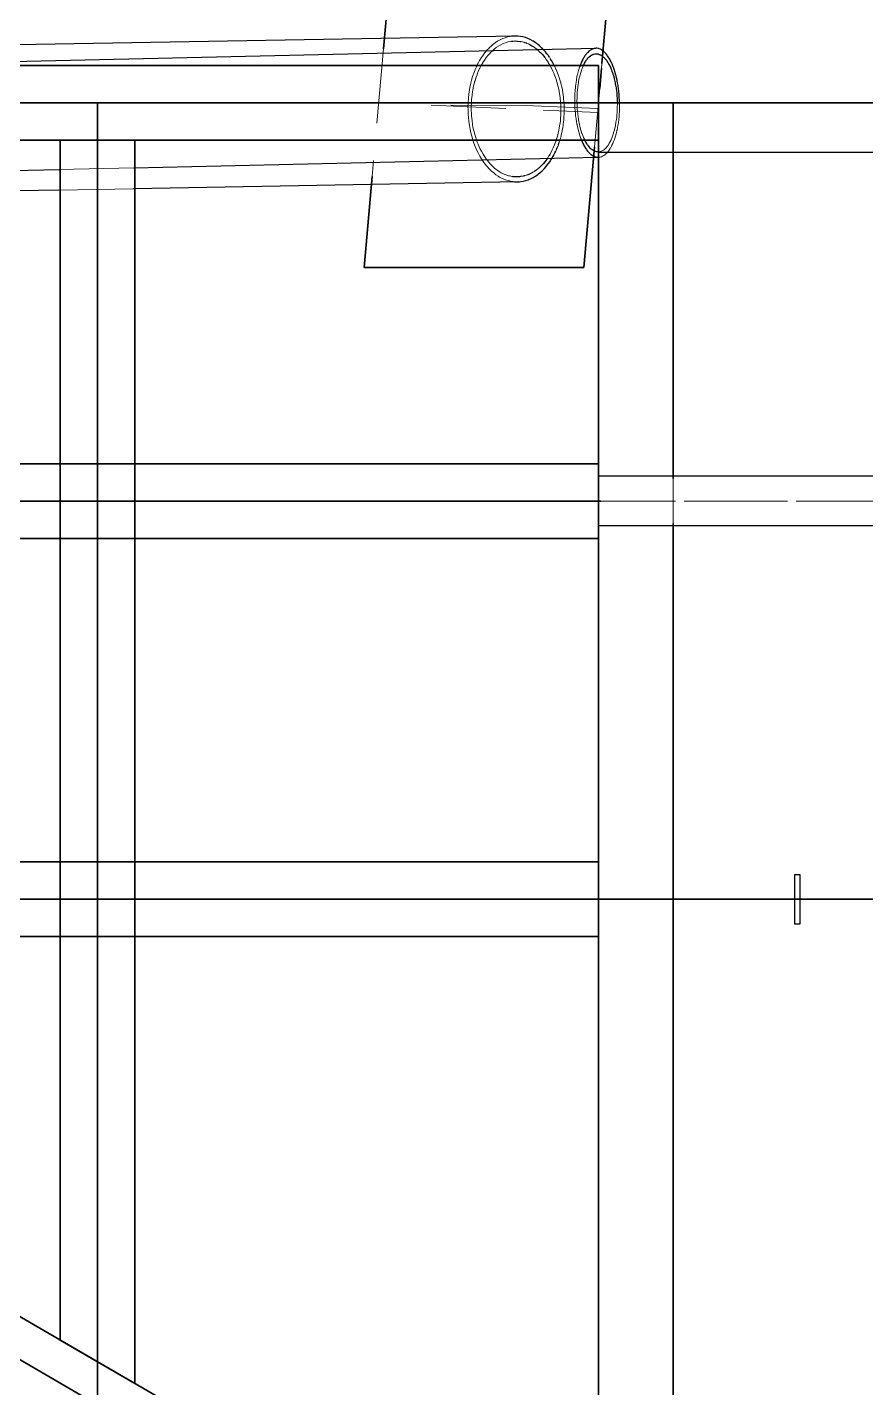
# Model space of a CAD drawing. Header units: millimetres. Extents: x -11795 to 47768, y 22971 to 65021.
# Drawn here: x -4898 to -3213, y 47127 to 49860 of the extents above; entities that cross this region are included whole.
import ezdxf

# ---------------------------------------------------------------- set-up
doc = ezdxf.new("R2010")
doc.units = ezdxf.units.MM
doc.linetypes.add('HIDDEN_50', pattern=[225, 150, -75])
for name, color, linetype, lineweight in [('PLATE_HIDDEN', 8, 'HIDDEN_50', 18), ('PLATE_VISIBLE', 7, 'Continuous', 35), ('PROFILE_HIDDEN', 9, 'HIDDEN_50', 18), ('PROFILE_VISIBLE', 4, 'Continuous', 25)]:
    doc.layers.add(name, color=color, linetype=linetype, lineweight=lineweight)

msp = doc.modelspace()

# ---------------------------------------------------------------- linework, layer by layer
at = {"layer": 'PLATE_HIDDEN'}
for p, q in [((-4181.9, 49816.7), (-4204.5, 49560.1)), ((-3743.9, 49777.2), (-3743, 49787.1)), ((-3757.9, 49619.3), (-3747.4, 49737.8)), ((-3755, 49708.1), (-5521.8, 49708.1)), ((-5521.8, 49708.1), (-3755, 49708.1)), ((-3755, 49708.1), (-5521.1, 49708.1)), ((-4756.3, 49708.1), (-4756.3, 48405.2)), ((-3896.4, 49703), (-4085.7, 49703.6)), ((-4085.7, 49703.6), (-3751.2, 49688.7)), ((-3751.2, 49696.5), (-3896.4, 49703)), ((-3751.2, 49688.7), (-3751.2, 49696.5)), ((-3750, 49708.1), (-3750, 49683.1)), ((-3715, 49708.1), (-3750, 49708.1)), ((-3715, 49708.1), (-3750, 49708.1)), ((-3750, 49708.1), (-3750, 49683.1)), ((-3750, 49708.1), (-3715, 49708.1)), ((-3715, 49708.1), (-3750, 49708.1)), ((-3750, 49683.1), (-3750, 49708.1)), ((-3750, 49708.1), (-3750, 49683.1)), ((-3750, 49643.1), (-3750, 49623.1)), ((-3750, 49643.1), (-3750, 49623.1)), ((-3750, 49623.1), (-3750, 49643.1)), ((-3750, 49643.1), (-3750, 49623.1)), ((-4831.3, 48831.3), (-4831.3, 48980.7)), ((-4829.6, 48983.1), (-4680.3, 48983.1)), ((-4681.3, 48978.8), (-4681.3, 48838.9)), ((-3600, 48863.1), (-3600, 48953.1)), ((-3755, 48908.1), (-5913.3, 48908.1)), ((-2527.3, 48908.1), (-3745, 48908.1)), ((-3745, 48908.1), (-2527.3, 48908.1)), ((-4680.3, 48833.1), (-4829.6, 48833.1)), ((-4756.3, 48365.3), (-4756.3, 47092.3)), ((-4683.3, 48183.1), (-4833, 48183.1)), ((-4831.3, 48034.4), (-4831.3, 48183.8)), ((-4681.3, 48179.5), (-4681.3, 48029.6)), ((-7413.3, 48108.1), (-3755, 48108.1)), ((-3755, 48108.1), (-7413.3, 48108.1)), ((-7413.3, 48108.1), (-3755, 48108.1)), ((-3598.8, 48108.1), (-3745.1, 48108.1)), ((-3745.1, 48108.1), (-3598.8, 48108.1)), ((-3745, 48108.1), (-3605.7, 48108.1)), ((-3605, 48108.1), (-3745, 48108.1)), ((-3745, 48108.1), (0, 48108.1)), ((-4833, 48033.1), (-4683.3, 48033.1)), ((-5119.5, 47303.1), (-3754.3, 46510.7))]:
    msp.add_line(p, q, dxfattribs=at)
at = {"layer": 'PLATE_VISIBLE'}
for p, q in [((-4162.3, 50038.8), (-4181.9, 49816.7)), ((-3743, 49787.1), (-3720.8, 50038.8)), ((-3750, 49783.1), (-7413.3, 49783.1)), ((-3750, 49783.1), (-7338.3, 49783.1)), ((-3750, 49633.1), (-3750, 49783.1)), ((-3750, 49708.1), (-3750, 49783.1)), ((-3747.4, 49737.8), (-3743.9, 49777.2)), ((-7451.9, 49708.1), (-3748.9, 49708.1)), ((-4756.3, 47092.3), (-4756.3, 49708.1)), ((-3750, 49708.1), (-3755, 49708.1)), ((-3750, 49708.1), (-3755, 49708.1)), ((-3755, 49708.1), (-3750, 49708.1)), ((-3748.9, 49708.1), (-3750, 49708.1)), ((-3750, 49633.1), (-3750, 49708.1)), ((-3750, 46508.1), (-3750, 49708.1)), ((-3600, 49708.1), (-3750, 49708.1)), ((-3750, 49708.1), (-1250, 49708.1)), ((-2445, 49708.1), (-3715, 49708.1)), ((-2445, 49708.1), (-3715, 49708.1)), ((-3715, 49708.1), (-2445, 49708.1)), ((-2445, 49708.1), (-3715, 49708.1)), ((-3600, 48953.1), (-3600, 49708.1)), ((-3750, 49683.1), (-3750, 49643.1)), ((-3750, 49683.1), (-3750, 49643.1)), ((-3750, 49643.1), (-3750, 49683.1)), ((-3750, 49683.1), (-3750, 49643.1)), ((-7338.3, 49633.1), (-3750, 49633.1)), ((-6430.1, 49633.1), (-3750, 49633.1)), ((-4831.3, 48980.7), (-4831.3, 49633.1)), ((-4831.3, 49633.1), (-4681.3, 49633.1)), ((-4681.3, 49633.1), (-4831.3, 49633.1)), ((-4831.3, 49633.1), (-4831.3, 47222.5)), ((-4681.3, 49633.1), (-4681.3, 48978.8)), ((-4681.3, 47135.5), (-4681.3, 49633.1)), ((-3779.2, 49377.4), (-3757.9, 49619.3)), ((-3750, 49623.1), (-3750, 46508.1)), ((-3750, 49623.1), (-3750, 46508.1)), ((-3750, 46508.1), (-3750, 49623.1)), ((-3750, 49623.1), (-3750, 46508.1)), ((-4204.5, 49560.1), (-4220.7, 49377.4)), ((-4220.7, 49377.4), (-3779.2, 49377.4)), ((-3750, 48983.1), (-7338.3, 48983.1)), ((-5481.3, 48983.1), (-4829.6, 48983.1)), ((-4680.3, 48983.1), (-3750, 48983.1)), ((-3750, 48833.1), (-3750, 48983.1)), ((-3750, 48983.1), (-3750, 48833.1)), ((-5913.3, 48908.1), (-3750, 48908.1)), ((-3750, 48908.1), (-3755, 48908.1)), ((-3745, 48908.1), (-3750, 48908.1)), ((-3750, 48908.1), (-3745, 48908.1)), ((-3600, 46508.1), (-3600, 48863.1)), ((-7338.3, 48833.1), (-3750, 48833.1)), ((-4829.6, 48833.1), (-5481.3, 48833.1)), ((-4831.3, 48183.8), (-4831.3, 48831.3)), ((-4681.3, 48838.9), (-4681.3, 48179.5)), ((-3750, 48833.1), (-4680.3, 48833.1)), ((-4756.3, 48405.2), (-4756.3, 48365.3)), ((-3750, 48183.1), (-7338.3, 48183.1)), ((-4833, 48183.1), (-5481.8, 48183.1)), ((-3750, 48183.1), (-4683.3, 48183.1)), ((-3750, 48033.1), (-3750, 48183.1)), ((-3750, 48108.1), (-3750, 48183.1)), ((-3748.9, 48108.1), (-7413.3, 48108.1)), ((-3750, 46508.1), (-6506.3, 48108.1)), ((-3755, 48108.1), (-3750, 48108.1)), ((-3750, 48108.1), (-3755, 48108.1)), ((-3755, 48108.1), (-3750, 48108.1)), ((-3750, 48108.1), (-3748.9, 48108.1)), ((-3750, 48033.1), (-3750, 48108.1)), ((-3745.1, 48108.1), (-3750, 48108.1)), ((-3750, 48108.1), (-3745.1, 48108.1)), ((-1939.4, 48108.1), (-3750, 48108.1)), ((-3750, 48108.1), (-3745, 48108.1)), ((-3745, 48108.1), (-3750, 48108.1)), ((-3750, 48108.1), (-3745, 48108.1)), ((-3605.7, 48108.1), (-2541.3, 48108.1)), ((-2535, 48108.1), (-3605, 48108.1)), ((-3350, 48108.1), (-3598.8, 48108.1)), ((-3598.8, 48108.1), (-3350, 48108.1)), ((-7338.3, 48033.1), (-3750, 48033.1)), ((-3750, 46594.9), (-6231.7, 48035.5)), ((-3750, 46594.9), (-6227.7, 48033.1)), ((-5481.8, 48033.1), (-4833, 48033.1)), ((-4831.3, 47222.5), (-4831.3, 48034.4)), ((-4683.3, 48033.1), (-3750, 48033.1)), ((-4681.3, 48029.6), (-4681.3, 47135.5)), ((-4681.3, 47135.5), (-4831.3, 47222.5)), ((-4831.3, 47222.5), (-4681.3, 47135.5))]:
    msp.add_line(p, q, dxfattribs=at)
at = {"layer": 'PROFILE_HIDDEN'}
for p, q in [((-3947.1, 49835), (-3951.5, 49832.5)), ((-3942.2, 49837.2), (-3947.1, 49835)), ((-3937.3, 49839), (-3942, 49837.3)), ((-3932.3, 49840.5), (-3937.3, 49839)), ((-3927.2, 49841.5), (-3932.1, 49840.5)), ((-3924.7, 49841.8), (-3927.2, 49841.5)), ((-3978, 49809), (-3981.8, 49803.9)), ((-3977.5, 49809.6), (-3978, 49809)), ((-3974, 49813.8), (-3977.5, 49809.6)), ((-3969.8, 49818.2), (-3974, 49813.8)), ((-3971.7, 49803.7), (-3967.7, 49808.1)), ((-3969.4, 49818.6), (-3969.8, 49818.2)), ((-3965.5, 49822.3), (-3969.4, 49818.6)), ((-3967.7, 49808.1), (-3967.3, 49808.6)), ((-3967.3, 49808.6), (-3963.7, 49812.2)), ((-3961.1, 49826), (-3965.5, 49822.3)), ((-3963.7, 49812.2), (-3959.4, 49815.9)), ((-3956.5, 49829.4), (-3960.7, 49826.3)), ((-3959.1, 49816.2), (-3955.1, 49819.3)), ((-3951.9, 49832.4), (-3956.5, 49829.4)), ((-3955.1, 49819.3), (-3950.6, 49822.3)), ((-3950.3, 49822.5), (-3946, 49824.9)), ((-3946, 49824.9), (-3941.3, 49827.2)), ((-3941.1, 49827.3), (-3936.6, 49829)), ((-3936.6, 49829), (-3931.8, 49830.4)), ((-3931.6, 49830.5), (-3926.9, 49831.5)), ((-3926.9, 49831.5), (-3924.5, 49831.8)), ((-3904.9, 49831.1), (-3902.5, 49830.6)), ((-3902.4, 49830.6), (-3900, 49829.9)), ((-3895.2, 49828.4), (-3892.9, 49827.5)), ((-3892.7, 49827.4), (-3890.4, 49826.4)), ((-3881.1, 49821.2), (-3878.8, 49819.8)), ((-3878.8, 49819.8), (-3874.7, 49816.7)), ((-3874.4, 49816.4), (-3870, 49812.8)), ((-3870, 49812.8), (-3868.1, 49810.9)), ((-3851.5, 49804.3), (-3853.4, 49806.9)), ((-3995, 49780.8), (-3997.3, 49775.4)), ((-3992, 49787), (-3995, 49780.8)), ((-3991.5, 49787.9), (-3992, 49787)), ((-3988.8, 49792.9), (-3991.5, 49787.9)), ((-3985.4, 49798.6), (-3988.8, 49792.9)), ((-3988.6, 49777.2), (-3988.1, 49778.1)), ((-3988.1, 49778.1), (-3985.6, 49783)), ((-3985.6, 49783), (-3982.4, 49788.6)), ((-3984.9, 49799.3), (-3985.4, 49798.6)), ((-3981.8, 49803.9), (-3984.9, 49799.3)), ((-3982.4, 49788.6), (-3981.9, 49789.4)), ((-3981.9, 49789.4), (-3979, 49794)), ((-3979, 49794), (-3975.4, 49799)), ((-3975.4, 49799), (-3975, 49799.6)), ((-3975, 49799.6), (-3971.7, 49803.7)), ((-3856.1, 49797.2), (-3854.2, 49794.7)), ((-3854.2, 49794.7), (-3851.1, 49790.1)), ((-3849.8, 49802), (-3851.5, 49804.3)), ((-3851.1, 49790.1), (-3850.7, 49789.4)), ((-3850.7, 49789.4), (-3847.4, 49783.9)), ((-3845.9, 49796.2), (-3847.7, 49799)), ((-3847.4, 49783.9), (-3844.7, 49778.8)), ((-3844.7, 49778.8), (-3844.3, 49778)), ((-3844.3, 49778), (-3841.3, 49772)), ((-3837.7, 49781.3), (-3839.2, 49784.4)), ((-3835.2, 49775.8), (-3837.7, 49781.3)), ((-3788, 49779.5), (-3789.4, 49775)), ((-3787.5, 49780.8), (-3788, 49779.5)), ((-3782.7, 49777), (-3781.2, 49780.8)), ((-3781.2, 49780.8), (-3780.7, 49781.9)), ((-4004.8, 49753.9), (-4006.2, 49748.1)), ((-4002.7, 49760.9), (-4004.8, 49753.9)), ((-4002.3, 49762.2), (-4002.7, 49760.9)), ((-4000.4, 49767.7), (-4002.3, 49762.2)), ((-3997.8, 49774.4), (-4000.4, 49767.7)), ((-4000, 49744.6), (-3998.2, 49751.5)), ((-3998.2, 49751.5), (-3997.8, 49752.7)), ((-3997.3, 49775.4), (-3997.8, 49774.4)), ((-3997.8, 49752.7), (-3996.2, 49758.2)), ((-3996.2, 49758.2), (-3993.9, 49764.7)), ((-3993.9, 49764.7), (-3993.4, 49765.8)), ((-3993.4, 49765.8), (-3991.3, 49771.1)), ((-3991.3, 49771.1), (-3988.6, 49777.2)), ((-3841.3, 49772), (-3839.1, 49766.6)), ((-3839.1, 49766.6), (-3838.6, 49765.7)), ((-3838.6, 49765.7), (-3836.2, 49759.1)), ((-3836.2, 49759.1), (-3834.3, 49753.6)), ((-3834.7, 49774.9), (-3835.2, 49775.8)), ((-3832, 49768.3), (-3834.7, 49774.9)), ((-3834.3, 49753.6), (-3833.9, 49752.4)), ((-3833.9, 49752.4), (-3832, 49745.6)), ((-3830, 49762.6), (-3832, 49768.3)), ((-3829.6, 49761.4), (-3830, 49762.6)), ((-3827.3, 49754.4), (-3829.6, 49761.4)), ((-3825.7, 49748.6), (-3827.3, 49754.4)), ((-3794.3, 49753.6), (-3794.9, 49750)), ((-3794, 49755.3), (-3794.3, 49753.6)), ((-3793, 49760.4), (-3794, 49755.3)), ((-3792.3, 49763.8), (-3793, 49760.4)), ((-3791.9, 49765.4), (-3792.3, 49763.8)), ((-3790.7, 49770.3), (-3791.9, 49765.4)), ((-3789.9, 49773.3), (-3790.7, 49770.3)), ((-3789.4, 49775), (-3789.9, 49773.3)), ((-3789.9, 49750.1), (-3789, 49755)), ((-3789, 49755), (-3788.3, 49758.2)), ((-3788.3, 49758.2), (-3787.9, 49759.8)), ((-3787.9, 49759.8), (-3786.8, 49764.4)), ((-3786.8, 49764.4), (-3786, 49767.2)), ((-3786, 49767.2), (-3785.5, 49768.8)), ((-3785.5, 49768.8), (-3784.2, 49773)), ((-3784.2, 49773), (-3783.3, 49775.5)), ((-3783.3, 49775.5), (-3782.7, 49777)), ((-4010.5, 49724.4), (-4011.1, 49718.6)), ((-4009.5, 49731.9), (-4010.5, 49724.4)), ((-4009.2, 49733.6), (-4009.5, 49731.9)), ((-4008.2, 49739.4), (-4009.2, 49733.6)), ((-4006.6, 49746.7), (-4008.2, 49739.4)), ((-4006.2, 49748.1), (-4006.6, 49746.7)), ((-4003.9, 49723.1), (-4003.7, 49724.8)), ((-4003.7, 49724.8), (-4002.9, 49730.4)), ((-4002.9, 49730.4), (-4001.6, 49737.5)), ((-4001.6, 49737.5), (-4001.3, 49739)), ((-4001.3, 49739), (-4000, 49744.6)), ((-3832, 49745.6), (-3830.6, 49739.9)), ((-3830.6, 49739.9), (-3830.2, 49738.6)), ((-3830.2, 49738.6), (-3828.7, 49731.4)), ((-3828.7, 49731.4), (-3827.8, 49725.7)), ((-3827.8, 49725.7), (-3827.5, 49724.2)), ((-3827.5, 49724.2), (-3826.6, 49716.8)), ((-3825.3, 49747.3), (-3825.7, 49748.6)), ((-3823.6, 49740), (-3825.3, 49747.3)), ((-3822.4, 49734), (-3823.6, 49740)), ((-3822.1, 49732.5), (-3822.4, 49734)), ((-3820.9, 49725), (-3822.1, 49732.5)), ((-3820.1, 49719), (-3820.9, 49725)), ((-3797.1, 49727.8), (-3797.4, 49722.1)), ((-3796.8, 49731.9), (-3797.1, 49727.8)), ((-3796.7, 49733.5), (-3796.8, 49731.9)), ((-3796.2, 49739.1), (-3796.7, 49733.5)), ((-3795.8, 49742.9), (-3796.2, 49739.1)), ((-3795.6, 49744.6), (-3795.8, 49742.9)), ((-3794.9, 49750), (-3795.6, 49744.6)), ((-3792.9, 49718.6), (-3792.7, 49724.1)), ((-3792.7, 49724.1), (-3792.5, 49727.9)), ((-3792.5, 49727.9), (-3792.4, 49729.4)), ((-3792.4, 49729.4), (-3792, 49734.7)), ((-3792, 49734.7), (-3791.6, 49738.4)), ((-3791.6, 49738.4), (-3791.4, 49740)), ((-3791.4, 49740), (-3790.7, 49745.1)), ((-3790.7, 49745.1), (-3790.1, 49748.5)), ((-3790.1, 49748.5), (-3789.9, 49750.1)), ((-4012, 49703.3), (-4012.1, 49701.4)), ((-4012.1, 49701.4), (-4012, 49693.6)), ((-4011.8, 49709.1), (-4012, 49703.3)), ((-4011.3, 49716.8), (-4011.8, 49709.1)), ((-4011.1, 49718.6), (-4011.3, 49716.8)), ((-4005.5, 49700.9), (-4005.2, 49708.4)), ((-4005.4, 49695.4), (-4005.5, 49700.9)), ((-4005.2, 49708.4), (-4005.1, 49710.2)), ((-4005.1, 49710.2), (-4004.7, 49715.8)), ((-4004.7, 49715.8), (-4003.9, 49723.1)), ((-3826.6, 49716.8), (-3826, 49711.1)), ((-3826, 49711.1), (-3825.9, 49709.4)), ((-3825.9, 49709.4), (-3825.4, 49702)), ((-3825.4, 49702), (-3825.3, 49696.3)), ((-3825.3, 49696.3), (-3825.3, 49694.5)), ((-3819.9, 49717.4), (-3820.1, 49719)), ((-3819.2, 49709.7), (-3819.9, 49717.4)), ((-3818.9, 49703.8), (-3819.2, 49709.7)), ((-3818.8, 49702), (-3818.9, 49703.8)), ((-3818.7, 49694.2), (-3818.8, 49702)), ((-3797.4, 49720.6), (-3797.5, 49716.4)), ((-3797.5, 49716.4), (-3797.5, 49710.6)), ((-3797.5, 49710.6), (-3797.5, 49709.2)), ((-3797.5, 49709.2), (-3797.4, 49704.8)), ((-3797.4, 49722.1), (-3797.4, 49720.6)), ((-3797.4, 49704.8), (-3797.2, 49699)), ((-3797.2, 49699), (-3797.1, 49697.7)), ((-3797.1, 49697.7), (-3796.8, 49693.3)), ((-3793, 49713.2), (-3792.9, 49717.2)), ((-3793, 49707.7), (-3793, 49713.2)), ((-3792.9, 49706.3), (-3793, 49707.7)), ((-3792.9, 49717.2), (-3792.9, 49718.6)), ((-3792.8, 49702.2), (-3792.9, 49706.3)), ((-3792.5, 49696.8), (-3792.8, 49702.2)), ((-3792.4, 49695.5), (-3792.5, 49696.8)), ((-3712, 49700.5), (-3712.1, 49695)), ((-3712, 49708.7), (-3711.9, 49706)), ((-3711.9, 49704.6), (-3712, 49700.5)), ((-3711.9, 49706), (-3711.9, 49704.6)), ((-3707.5, 49697.1), (-3707.4, 49702.9)), ((-3707.5, 49695.8), (-3707.5, 49697.1)), ((-3707.4, 49702.9), (-3707.4, 49705.1)), ((-4012, 49693.6), (-4011.8, 49688)), ((-4011.8, 49688), (-4011.8, 49685.9)), ((-4011.8, 49685.9), (-4011.2, 49678.2)), ((-4011.2, 49678.2), (-4010.6, 49672.7)), ((-4010.6, 49672.7), (-4010.4, 49670.6)), ((-4010.4, 49670.6), (-4009.3, 49663)), ((-4005.4, 49693.5), (-4005.4, 49695.4)), ((-4005.1, 49686), (-4005.4, 49693.5)), ((-4004.7, 49680.7), (-4005.1, 49686)), ((-4004.6, 49678.6), (-4004.7, 49680.7)), ((-4003.7, 49671.2), (-4004.6, 49678.6)), ((-4003, 49666.1), (-4003.7, 49671.2)), ((-3826.4, 49672.3), (-3827.1, 49667)), ((-3825.8, 49679.7), (-3826.4, 49672.3)), ((-3825.7, 49681.6), (-3825.8, 49679.7)), ((-3825.4, 49687.1), (-3825.7, 49681.6)), ((-3825.3, 49694.5), (-3825.4, 49687.1)), ((-3820.7, 49663.6), (-3819.8, 49671.2)), ((-3819.8, 49671.2), (-3819.6, 49673.2)), ((-3819.6, 49673.2), (-3819.2, 49678.8)), ((-3819.2, 49678.8), (-3818.8, 49686.5)), ((-3818.8, 49686.5), (-3818.7, 49688.4)), ((-3818.7, 49688.4), (-3818.7, 49694.2)), ((-3796.8, 49693.3), (-3796.3, 49687.6)), ((-3796.3, 49687.6), (-3796.2, 49686.4)), ((-3796.2, 49686.4), (-3795.7, 49681.9)), ((-3795.7, 49681.9), (-3794.9, 49676.4)), ((-3794.9, 49676.4), (-3794.8, 49675.3)), ((-3794.8, 49675.3), (-3794.1, 49670.9)), ((-3794.1, 49670.9), (-3793.1, 49665.5)), ((-3792, 49691.3), (-3792.4, 49695.5)), ((-3791.5, 49686), (-3792, 49691.3)), ((-3791.4, 49684.9), (-3791.5, 49686)), ((-3790.8, 49680.7), (-3791.4, 49684.9)), ((-3790, 49675.5), (-3790.8, 49680.7)), ((-3789.9, 49674.5), (-3790, 49675.5)), ((-3789.1, 49670.3), (-3789.9, 49674.5)), ((-3788.1, 49665.3), (-3789.1, 49670.3)), ((-3714.6, 49668.7), (-3715.5, 49663.8)), ((-3714, 49672.8), (-3714.6, 49668.7)), ((-3713.9, 49673.8), (-3714, 49672.8)), ((-3713.2, 49679), (-3713.9, 49673.8)), ((-3712.8, 49683.2), (-3713.2, 49679)), ((-3712.7, 49684.3), (-3712.8, 49683.2)), ((-3712.4, 49689.6), (-3712.7, 49684.3)), ((-3712.1, 49693.8), (-3712.4, 49689.6)), ((-3712.1, 49695), (-3712.1, 49693.8)), ((-3710.5, 49663.7), (-3709.7, 49669.1)), ((-3709.7, 49669.1), (-3709.1, 49673.4)), ((-3709.1, 49673.4), (-3709, 49674.5)), ((-3709, 49674.5), (-3708.4, 49680.1)), ((-3708.4, 49680.1), (-3708.1, 49684.5)), ((-3708.1, 49684.5), (-3708, 49685.7)), ((-3708, 49685.7), (-3707.7, 49691.4)), ((-3707.7, 49691.4), (-3707.5, 49695.8)), ((-4009.3, 49663), (-4008.3, 49657.7)), ((-4008.3, 49657.7), (-4007.9, 49655.5)), ((-4007.9, 49655.5), (-4006.3, 49648.1)), ((-4006.3, 49648.1), (-4005, 49643.2)), ((-4005, 49643.2), (-4004.4, 49640.9)), ((-4002.7, 49664), (-4003, 49666.1)), ((-4001.3, 49656.8), (-4002.7, 49664)), ((-4000.2, 49651.9), (-4001.3, 49656.8)), ((-3999.7, 49649.7), (-4000.2, 49651.9)), ((-3997.8, 49642.7), (-3999.7, 49649.7)), ((-3996.4, 49638.2), (-3997.8, 49642.7)), ((-3831.6, 49643.7), (-3832.9, 49639)), ((-3829.9, 49650.7), (-3831.6, 49643.7)), ((-3829.5, 49652.8), (-3829.9, 49650.7)), ((-3828.5, 49657.8), (-3829.5, 49652.8)), ((-3827.3, 49665), (-3828.5, 49657.8)), ((-3827.1, 49667), (-3827.3, 49665)), ((-3827, 49634.3), (-3825.1, 49641.4)), ((-3825.1, 49641.4), (-3824.5, 49643.6)), ((-3824.5, 49643.6), (-3823.4, 49648.7)), ((-3823.4, 49648.7), (-3821.9, 49656.1)), ((-3821.9, 49656.1), (-3821.6, 49658.2)), ((-3821.6, 49658.2), (-3820.7, 49663.6)), ((-3793.1, 49665.5), (-3792.9, 49664.5)), ((-3792.9, 49664.5), (-3792, 49660.2)), ((-3792, 49660.2), (-3790.8, 49655.1)), ((-3790.8, 49655.1), (-3790.6, 49654.3)), ((-3790.6, 49654.3), (-3789.5, 49650.1)), ((-3789.5, 49650.1), (-3788.1, 49645.3)), ((-3787.9, 49664.5), (-3788.1, 49665.3)), ((-3788.1, 49645.3), (-3787.9, 49644.6)), ((-3787, 49660.5), (-3787.9, 49664.5)), ((-3787.9, 49644.6), (-3786.6, 49640.7)), ((-3785.8, 49655.8), (-3787, 49660.5)), ((-3785.6, 49655), (-3785.8, 49655.8)), ((-3784.4, 49651.2), (-3785.6, 49655)), ((-3783, 49646.8), (-3784.4, 49651.2)), ((-3782.8, 49646.2), (-3783, 49646.8)), ((-3781.5, 49642.6), (-3782.8, 49646.2)), ((-3779.9, 49638.6), (-3781.5, 49642.6)), ((-3721.5, 49641.4), (-3723, 49637.4)), ((-3720.3, 49644.9), (-3721.5, 49641.4)), ((-3720.1, 49645.5), (-3720.3, 49644.9)), ((-3718.8, 49649.8), (-3720.1, 49645.5)), ((-3717.7, 49653.6), (-3718.8, 49649.8)), ((-3717.6, 49654.3), (-3717.7, 49653.6)), ((-3716.5, 49659), (-3717.6, 49654.3)), ((-3715.7, 49662.9), (-3716.5, 49659)), ((-3716.2, 49639.2), (-3715.1, 49643.1)), ((-3715.5, 49663.8), (-3715.7, 49662.9)), ((-3715.1, 49643.1), (-3714.9, 49643.7)), ((-3714.9, 49643.7), (-3713.6, 49648.5)), ((-3713.6, 49648.5), (-3712.7, 49652.6)), ((-3712.7, 49652.6), (-3712.5, 49653.4)), ((-3712.5, 49653.4), (-3711.4, 49658.5)), ((-3711.4, 49658.5), (-3710.7, 49662.8)), ((-3710.7, 49662.8), (-3710.5, 49663.7)), ((-4004.4, 49640.9), (-4002.3, 49633.8)), ((-4002.3, 49633.8), (-4000.8, 49629.2)), ((-4000.8, 49629.2), (-4000, 49626.9)), ((-4000, 49626.9), (-3997.4, 49620.2)), ((-3997.4, 49620.2), (-3995.6, 49615.9)), ((-3995.7, 49635.9), (-3996.4, 49638.2)), ((-3993.4, 49629.3), (-3995.7, 49635.9)), ((-3995.6, 49615.9), (-3994.6, 49613.6)), ((-3991.7, 49625.1), (-3993.4, 49629.3)), ((-3990.8, 49622.9), (-3991.7, 49625.1)), ((-3988, 49616.7), (-3990.8, 49622.9)), ((-3986.1, 49612.9), (-3988, 49616.7)), ((-3840.8, 49617.6), (-3842.7, 49613.7)), ((-3838.1, 49623.8), (-3840.8, 49617.6)), ((-3837.3, 49625.9), (-3838.1, 49623.8)), ((-3835.7, 49630.3), (-3837.3, 49625.9)), ((-3835.8, 49611), (-3834.3, 49614.1)), ((-3833.5, 49636.9), (-3835.7, 49630.3)), ((-3834.3, 49614.1), (-3833.9, 49615.2)), ((-3832.9, 49639), (-3833.5, 49636.9)), ((-3832.5, 49618.5), (-3831.6, 49620.7)), ((-3831.6, 49620.7), (-3830.4, 49624)), ((-3828.9, 49628.5), (-3828.5, 49629.6)), ((-3828.5, 49629.6), (-3827, 49634.3)), ((-3786.6, 49640.7), (-3785, 49636.2)), ((-3785, 49636.2), (-3784.8, 49635.6)), ((-3784.8, 49635.6), (-3784.1, 49633.8)), ((-3779.6, 49638.2), (-3779.9, 49638.6)), ((-3778.2, 49634.9), (-3779.6, 49638.2)), ((-3777.3, 49633.1), (-3778.2, 49634.9)), ((-3737.9, 49614.7), (-3739.9, 49613.2)), ((-3735.7, 49616.7), (-3737.8, 49614.8)), ((-3733.8, 49618.7), (-3735.7, 49616.7)), ((-3731.7, 49621.3), (-3733.7, 49618.9)), ((-3730, 49623.8), (-3731.7, 49621.3)), ((-3728, 49627), (-3729.8, 49624.1)), ((-3728.4, 49613.1), (-3726.4, 49616.1)), ((-3726.4, 49629.9), (-3728, 49627)), ((-3726.4, 49616.1), (-3724.7, 49619)), ((-3724.6, 49633.7), (-3726.2, 49630.3)), ((-3723.2, 49637), (-3724.6, 49633.7)), ((-3724.5, 49619.4), (-3722.7, 49622.9)), ((-3722.7, 49622.9), (-3721.1, 49626.2)), ((-3720.9, 49626.6), (-3719.3, 49630.6)), ((-3719.3, 49630.6), (-3717.9, 49634.2)), ((-3717.9, 49634.2), (-3717.7, 49634.8)), ((-3717.7, 49634.8), (-3716.2, 49639.2)), ((-3994.6, 49613.6), (-3991.5, 49607.4)), ((-3991.5, 49607.4), (-3989.5, 49603.5)), ((-3989.5, 49603.5), (-3988.3, 49601.3)), ((-3988.3, 49601.3), (-3984.8, 49595.5)), ((-3985, 49610.8), (-3986.1, 49612.9)), ((-3981.7, 49605.1), (-3985, 49610.8)), ((-3984.8, 49595.5), (-3982.6, 49592.2)), ((-3982.6, 49592.2), (-3981.2, 49590.1)), ((-3979.6, 49601.7), (-3981.7, 49605.1)), ((-3981.2, 49590.1), (-3977.3, 49584.9)), ((-3978.3, 49599.6), (-3979.6, 49601.7)), ((-3974.7, 49594.5), (-3978.3, 49599.6)), ((-3972.4, 49591.6), (-3974.7, 49594.5)), ((-3970.9, 49589.7), (-3972.4, 49591.6)), ((-3966.9, 49585.1), (-3970.9, 49589.7)), ((-3850, 49600.4), (-3851.8, 49597.8)), ((-3849.4, 49601.4), (-3850, 49600.4)), ((-3846.7, 49605.9), (-3847.8, 49604.1)), ((-3843.6, 49611.6), (-3846.7, 49605.9)), ((-3842.7, 49613.7), (-3843.6, 49611.6)), ((-3748.7, 49609.8), (-3749.9, 49609.7)), ((-3749.6, 49598.7), (-3748.4, 49598.8)), ((-3746.5, 49610.2), (-3748.7, 49609.8)), ((-3748.4, 49598.8), (-3746.1, 49599.2)), ((-3744.3, 49610.9), (-3746.5, 49610.2)), ((-3746.1, 49599.2), (-3743.7, 49599.9)), ((-3605, 49608.1), (-3745, 49608.1)), ((-3742.2, 49611.9), (-3744.3, 49610.9)), ((-3743.7, 49599.9), (-3741.5, 49600.9)), ((-3739.9, 49613.2), (-3742.1, 49611.9)), ((-3741.4, 49600.9), (-3739.1, 49602.2)), ((-3739.1, 49602.2), (-3737, 49603.7)), ((-3736.9, 49603.8), (-3734.7, 49605.7)), ((-3734.7, 49605.7), (-3732.6, 49607.8)), ((-3732.5, 49607.9), (-3730.4, 49610.4)), ((-3730.4, 49610.4), (-3728.5, 49612.9)), ((-4833.4, 49574.4), (-4683.7, 49577.7)), ((-3977.3, 49584.9), (-3974.9, 49581.9)), ((-3974.9, 49581.9), (-3973.3, 49580)), ((-3973.3, 49580), (-3969.2, 49575.4)), ((-3969.2, 49575.4), (-3966.7, 49572.9)), ((-3964.5, 49582.7), (-3966.9, 49585.1)), ((-3966.7, 49572.9), (-3964.9, 49571.2)), ((-3964.9, 49571.2), (-3960.4, 49567.3)), ((-3962.8, 49581), (-3964.5, 49582.7)), ((-3958.6, 49577.1), (-3962.8, 49581)), ((-3960.4, 49567.3), (-3957.8, 49565.3)), ((-3956.1, 49575.1), (-3958.6, 49577.1)), ((-3957.8, 49565.3), (-3955.8, 49563.8)), ((-3954.2, 49573.6), (-3956.1, 49575.1)), ((-3955.8, 49563.8), (-3951.1, 49560.6)), ((-3949.7, 49570.5), (-3954.2, 49573.6)), ((-3951.1, 49560.6), (-3948.5, 49559.1)), ((-3947.1, 49569), (-3949.7, 49570.5)), ((-3945.1, 49567.7), (-3947.1, 49569)), ((-3940.4, 49565.3), (-3945.1, 49567.7)), ((-3937.8, 49564.3), (-3940.4, 49565.3)), ((-3935.6, 49563.4), (-3937.8, 49564.3)), ((-3930.8, 49561.8), (-3935.6, 49563.4)), ((-3928.3, 49561.2), (-3930.8, 49561.8)), ((-3925.9, 49560.6), (-3928.3, 49561.2)), ((-3923.5, 49560.2), (-3925.9, 49560.6)), ((-3896.6, 49562), (-3897.9, 49561.6)), ((-3894.2, 49562.8), (-3896.6, 49562)), ((-3880.5, 49569.3), (-3881.5, 49568.7)), ((-3879.2, 49570.1), (-3880.5, 49569.3)), ((-3873.5, 49574.1), (-3875.7, 49572.5)), ((-3872.6, 49574.8), (-3873.5, 49574.1)), ((-3869.2, 49577.6), (-3870.4, 49576.6)), ((-3867.1, 49579.6), (-3869.2, 49577.6)), ((-3863.4, 49583.2), (-3864.2, 49582.4)), ((-3862.2, 49584.5), (-3863.4, 49583.2)), ((-4684.5, 49535.6), (-4834.2, 49533)), ((-3948.5, 49559.1), (-3946.3, 49557.8)), ((-3946.3, 49557.8), (-3941.5, 49555.4)), ((-3941.5, 49555.4), (-3938.8, 49554.4)), ((-3938.8, 49554.4), (-3936.5, 49553.4)), ((-3936.5, 49553.4), (-3931.5, 49551.8)), ((-3931.5, 49551.8), (-3928.9, 49551.2)), ((-3928.9, 49551.2), (-3926.4, 49550.6)), ((-3926.4, 49550.6), (-3923.9, 49550.2)), ((-3605, 48958.1), (-3745, 48958.1)), ((-3605, 48958.1), (-3745, 48958.1)), ((-3605, 48958.1), (-3745, 48958.1)), ((-3605, 48858.1), (-3745, 48858.1)), ((-3605, 48858.1), (-3745, 48858.1)), ((-3605, 48858.1), (-3745, 48858.1))]:
    msp.add_line(p, q, dxfattribs=at)
at = {"layer": 'PROFILE_VISIBLE'}
for p, q in [((-3917, 49842.4), (-7295, 49782.1)), ((-3922.1, 49842.1), (-3924.7, 49841.8)), ((-3917, 49842.4), (-3922.1, 49842.1)), ((-3911.9, 49842.2), (-3917, 49842.4)), ((-3906.8, 49841.6), (-3911.9, 49842.2)), ((-3901.9, 49840.6), (-3906.8, 49841.6)), ((-3896.7, 49839.2), (-3901.8, 49840.6)), ((-3891.9, 49837.4), (-3896.7, 49839.2)), ((-3886.8, 49835.2), (-3891.8, 49837.4)), ((-3882.2, 49832.7), (-3886.8, 49835.2)), ((-3877.3, 49829.6), (-3882, 49832.6)), ((-5336.7, 49782.2), (-3755.3, 49817.7)), ((-3924.5, 49831.8), (-3922, 49832.1)), ((-3921.9, 49832.1), (-3917.1, 49832.4)), ((-3917.1, 49832.4), (-3912.2, 49832.2)), ((-3912.2, 49832.2), (-3907.3, 49831.6)), ((-3907.3, 49831.6), (-3904.9, 49831.1)), ((-3900, 49829.9), (-3897.5, 49829.2)), ((-3897.5, 49829.2), (-3895.2, 49828.4)), ((-3890.4, 49826.4), (-3888, 49825.3)), ((-3888, 49825.3), (-3883.6, 49822.8)), ((-3883.4, 49822.7), (-3881.1, 49821.2)), ((-3872.9, 49826.5), (-3877.3, 49829.6)), ((-3868.1, 49822.6), (-3872.6, 49826.3)), ((-3864.1, 49818.8), (-3868.1, 49822.6)), ((-3868.1, 49810.9), (-3866.2, 49809.1)), ((-3866.2, 49809.1), (-3865.9, 49808.7)), ((-3865.9, 49808.7), (-3861.8, 49804.4)), ((-3859.5, 49814.1), (-3863.7, 49818.5)), ((-3855.8, 49809.9), (-3859.5, 49814.1)), ((-3855.4, 49809.4), (-3855.8, 49809.9)), ((-3853.4, 49806.9), (-3855.4, 49809.4)), ((-3773.5, 49807.3), (-3775.6, 49804.7)), ((-3772.3, 49808.6), (-3773.5, 49807.3)), ((-3771.4, 49809.6), (-3772.3, 49808.6)), ((-3769.2, 49811.7), (-3771.4, 49809.6)), ((-3767.9, 49812.6), (-3769.2, 49811.7)), ((-3766.9, 49813.4), (-3767.9, 49812.6)), ((-3764.7, 49814.9), (-3766.9, 49813.4)), ((-3763.4, 49815.5), (-3764.7, 49814.9)), ((-3762.4, 49816), (-3763.4, 49815.5)), ((-3760, 49816.9), (-3762.4, 49816)), ((-3761.8, 49805), (-3760.6, 49805.5)), ((-3760.6, 49805.5), (-3759.5, 49805.9)), ((-3758.8, 49817.2), (-3760, 49816.9)), ((-3759.5, 49805.9), (-3757.3, 49806.4)), ((-3757.7, 49817.4), (-3758.8, 49817.2)), ((-3755.3, 49817.7), (-3757.7, 49817.4)), ((-3757.3, 49806.4), (-3756.2, 49806.6)), ((-3756.2, 49806.6), (-3755.1, 49806.7)), ((-3754.1, 49817.7), (-3755.3, 49817.7)), ((-3755.1, 49806.7), (-3752.8, 49806.7)), ((-3752.9, 49817.7), (-3754.1, 49817.7)), ((-3750.5, 49817.3), (-3752.9, 49817.7)), ((-3752.8, 49806.7), (-3751.7, 49806.5)), ((-3751.7, 49806.5), (-3750.6, 49806.3)), ((-3750.6, 49806.3), (-3748.3, 49805.6)), ((-3749.4, 49817), (-3750.5, 49817.3)), ((-3748.2, 49816.6), (-3749.4, 49817)), ((-3748.3, 49805.6), (-3747.3, 49805.2)), ((-3745.8, 49815.7), (-3748.2, 49816.6)), ((-3747.3, 49805.2), (-3746.1, 49804.7)), ((-3744.7, 49815.1), (-3745.8, 49815.7)), ((-3743.5, 49814.4), (-3744.7, 49815.1)), ((-3741.2, 49812.9), (-3743.5, 49814.4)), ((-3740.1, 49812), (-3741.2, 49812.9)), ((-3738.9, 49811), (-3740.1, 49812)), ((-3736.6, 49808.9), (-3738.9, 49811)), ((-3735.7, 49807.8), (-3736.6, 49808.9)), ((-3734.4, 49806.5), (-3735.7, 49807.8)), ((-3732.3, 49803.8), (-3734.4, 49806.5)), ((-3861.8, 49804.4), (-3858.3, 49800.2)), ((-3858.3, 49800.2), (-3857.9, 49799.7)), ((-3857.9, 49799.7), (-3856.1, 49797.2)), ((-3848.2, 49799.6), (-3849.8, 49802)), ((-3844.2, 49793.4), (-3845.9, 49796.2)), ((-3841.3, 49788.2), (-3844.2, 49793.4)), ((-3840.8, 49787.4), (-3841.3, 49788.2)), ((-3839.2, 49784.4), (-3840.8, 49787.4)), ((-3787, 49782.2), (-3787.5, 49780.8)), ((-3786.5, 49783.7), (-3787, 49782.2)), ((-3784.9, 49787.8), (-3786.5, 49783.7)), ((-3783.8, 49790.2), (-3784.9, 49787.8)), ((-3783.2, 49791.7), (-3783.8, 49790.2)), ((-3781.4, 49795.3), (-3783.2, 49791.7)), ((-3780.3, 49797.3), (-3781.4, 49795.3)), ((-3780.7, 49781.9), (-3780.2, 49783)), ((-3779.5, 49798.7), (-3780.3, 49797.3)), ((-3780.2, 49783), (-3779.5, 49784.4)), ((-3777.6, 49801.8), (-3779.5, 49798.7)), ((-3779.5, 49784.4), (-3777.8, 49787.8)), ((-3777.8, 49787.8), (-3776.8, 49789.6)), ((-3776.4, 49803.5), (-3777.6, 49801.8)), ((-3776.8, 49789.6), (-3776, 49790.9)), ((-3775.6, 49804.7), (-3776.4, 49803.5)), ((-3776, 49790.9), (-3774.2, 49793.7)), ((-3774.2, 49793.7), (-3773, 49795.2)), ((-3773, 49795.2), (-3772.2, 49796.3)), ((-3772.2, 49796.3), (-3770.2, 49798.6)), ((-3770.2, 49798.6), (-3769.1, 49799.8)), ((-3769.1, 49799.8), (-3768.2, 49800.7)), ((-3768.2, 49800.7), (-3766.1, 49802.4)), ((-3766.1, 49802.4), (-3764.9, 49803.2)), ((-3764.9, 49803.2), (-3763.9, 49803.9)), ((-3763.9, 49803.9), (-3761.8, 49805)), ((-3746.1, 49804.7), (-3743.9, 49803.4)), ((-3743.9, 49803.4), (-3742.9, 49802.7)), ((-3742.9, 49802.7), (-3741.7, 49801.9)), ((-3741.7, 49801.9), (-3739.5, 49800)), ((-3739.5, 49800), (-3738.6, 49799.1)), ((-3738.6, 49799.1), (-3737.4, 49797.9)), ((-3737.4, 49797.9), (-3735.3, 49795.5)), ((-3735.3, 49795.5), (-3734.5, 49794.4)), ((-3734.5, 49794.4), (-3733.3, 49792.9)), ((-3733.3, 49792.9), (-3731.4, 49789.9)), ((-3731.4, 49802.5), (-3732.3, 49803.8)), ((-3730.2, 49800.8), (-3731.4, 49802.5)), ((-3731.4, 49789.9), (-3730.6, 49788.6)), ((-3730.6, 49788.6), (-3729.5, 49786.7)), ((-3728.1, 49797.6), (-3730.2, 49800.8)), ((-3729.5, 49786.7), (-3727.7, 49783.3)), ((-3727.3, 49796.2), (-3728.1, 49797.6)), ((-3727.7, 49783.3), (-3727, 49781.9)), ((-3726.2, 49794.1), (-3727.3, 49796.2)), ((-3727, 49781.9), (-3725.9, 49779.7)), ((-3724.3, 49790.4), (-3726.2, 49794.1)), ((-3725.9, 49779.7), (-3724.3, 49775.8)), ((-3723.6, 49788.9), (-3724.3, 49790.4)), ((-3722.5, 49786.5), (-3723.6, 49788.9)), ((-3720.7, 49782.3), (-3722.5, 49786.5)), ((-3720.1, 49780.7), (-3720.7, 49782.3)), ((-3719.1, 49778), (-3720.1, 49780.7)), ((-3717.5, 49773.4), (-3719.1, 49778)), ((-3724.3, 49775.8), (-3723.7, 49774.3)), ((-3723.7, 49774.3), (-3722.7, 49771.7)), ((-3722.7, 49771.7), (-3721.2, 49767.4)), ((-3721.2, 49767.4), (-3720.7, 49765.8)), ((-3720.7, 49765.8), (-3719.8, 49762.9)), ((-3719.8, 49762.9), (-3718.5, 49758.3)), ((-3718.5, 49758.3), (-3718.1, 49756.7)), ((-3718.1, 49756.7), (-3717.4, 49753.5)), ((-3717, 49771.8), (-3717.5, 49773.4)), ((-3717.4, 49753.5), (-3716.3, 49748.6)), ((-3716.1, 49768.7), (-3717, 49771.8)), ((-3714.7, 49763.8), (-3716.1, 49768.7)), ((-3714.3, 49762.1), (-3714.7, 49763.8)), ((-3713.5, 49758.7), (-3714.3, 49762.1)), ((-3712.3, 49753.5), (-3713.5, 49758.7)), ((-3712, 49751.9), (-3712.3, 49753.5)), ((-3711.3, 49748.2), (-3712, 49751.9)), ((-3716.3, 49748.6), (-3716, 49747)), ((-3716, 49747), (-3715.3, 49743.5)), ((-3715.3, 49743.5), (-3714.5, 49738.3)), ((-3714.5, 49738.3), (-3714.3, 49736.8)), ((-3714.3, 49736.8), (-3713.7, 49733.1)), ((-3713.7, 49733.1), (-3713.1, 49727.7)), ((-3713.1, 49727.7), (-3713, 49726.2)), ((-3713, 49726.2), (-3712.7, 49722.3)), ((-3710.4, 49742.8), (-3711.3, 49748.2)), ((-3710.2, 49741.1), (-3710.4, 49742.8)), ((-3709.6, 49737.2), (-3710.2, 49741.1)), ((-3708.9, 49731.6), (-3709.6, 49737.2)), ((-3708.8, 49730), (-3708.9, 49731.6)), ((-3708.4, 49726), (-3708.8, 49730)), ((-3707.9, 49720.2), (-3708.4, 49726)), ((-3750, 49708.1), (-3750, 49608.1)), ((-3750, 49608.1), (-3750, 49708.1)), ((-2435, 49708.1), (-3750, 49708.1)), ((-1250, 49708.1), (-3750, 49708.1)), ((-3712.7, 49722.3), (-3712.3, 49716.9)), ((-3712.3, 49716.9), (-3712.2, 49715.5)), ((-3712.2, 49715.5), (-3712.1, 49711.4)), ((-3712.1, 49711.4), (-3712, 49708.7)), ((-3707.9, 49718.7), (-3707.9, 49720.2)), ((-3707.6, 49714.5), (-3707.9, 49718.7)), ((-3707.5, 49708.7), (-3707.6, 49714.5)), ((-3707.4, 49707.2), (-3707.5, 49708.7)), ((-3707.4, 49705.1), (-3707.4, 49707.2)), ((-3833.9, 49615.2), (-3833.4, 49616.3)), ((-3833.4, 49616.3), (-3832.5, 49618.5)), ((-3830.4, 49624), (-3829.2, 49627.4)), ((-3829.2, 49627.4), (-3828.9, 49628.5)), ((-3784.1, 49633.8), (-3783.4, 49631.9)), ((-3783.4, 49631.9), (-3781.6, 49627.9)), ((-3781.4, 49627.5), (-3779.7, 49624.1)), ((-3779.7, 49624.1), (-3777.8, 49620.5)), ((-3777.6, 49620.2), (-3775.8, 49617.2)), ((-3776.4, 49631.3), (-3777.3, 49633.1)), ((-3774.5, 49628), (-3776.2, 49631)), ((-3775.8, 49617.2), (-3773.7, 49614.1)), ((-3772.6, 49625), (-3774.5, 49628)), ((-3770.6, 49622.2), (-3772.4, 49624.7)), ((-3768.6, 49619.6), (-3770.6, 49622.2)), ((-3766.5, 49617.4), (-3768.4, 49619.5)), ((-3764.3, 49615.4), (-3766.5, 49617.4)), ((-3762.2, 49613.7), (-3764.2, 49615.3)), ((-4683.7, 49577.7), (-3750.8, 49598.7)), ((-3857.2, 49590.3), (-3861, 49585.8)), ((-3855.8, 49592.2), (-3857.2, 49590.3)), ((-3853.5, 49595.2), (-3855.8, 49592.2)), ((-3851.8, 49597.8), (-3853.5, 49595.2)), ((-3850.9, 49585.3), (-3847.2, 49590.5)), ((-3848.8, 49602.4), (-3849.4, 49601.4)), ((-3847.8, 49604.1), (-3848.8, 49602.4)), ((-3847.2, 49590.5), (-3845.9, 49592.5)), ((-3845.9, 49592.5), (-3843.6, 49596)), ((-3843.6, 49596), (-3840.3, 49601.8)), ((-3840.3, 49601.8), (-3839.2, 49603.9)), ((-3839.2, 49603.9), (-3837.2, 49607.8)), ((-3837.2, 49607.8), (-3835.8, 49611)), ((-3773.6, 49613.8), (-3771.6, 49611.2)), ((-3771.6, 49611.2), (-3769.4, 49608.7)), ((-3769.3, 49608.5), (-3767.2, 49606.4)), ((-3767.2, 49606.4), (-3764.9, 49604.4)), ((-3764.8, 49604.3), (-3762.6, 49602.7)), ((-3762.6, 49602.7), (-3760.3, 49601.3)), ((-3760, 49612.3), (-3762.2, 49613.7)), ((-3760.2, 49601.3), (-3757.9, 49600.2)), ((-3757.7, 49611.2), (-3759.9, 49612.2)), ((-3757.9, 49600.2), (-3755.6, 49599.4)), ((-3755.5, 49610.4), (-3757.7, 49611.2)), ((-3755.5, 49599.4), (-3753.2, 49598.9)), ((-3753.2, 49609.9), (-3755.4, 49610.4)), ((-3751, 49609.7), (-3753.2, 49609.9)), ((-3753.2, 49598.9), (-3750.8, 49598.7)), ((-3749.9, 49609.7), (-3751, 49609.7)), ((-3750.8, 49598.7), (-3749.6, 49598.7)), ((-3745, 49608.1), (-3750, 49608.1)), ((-1315, 49608.1), (-3750, 49608.1)), ((-2435, 49608.1), (-3605, 49608.1)), ((-5481.9, 49559.8), (-4833.4, 49574.4)), ((-3921, 49559.8), (-3923.5, 49560.2)), ((-3918.6, 49559.6), (-3921, 49559.8)), ((-3916.1, 49559.4), (-3918.6, 49559.6)), ((-3911.2, 49559.5), (-3916.1, 49559.4)), ((-3908.8, 49559.7), (-3911.2, 49559.5)), ((-3906.3, 49559.9), (-3908.8, 49559.7)), ((-3901.4, 49560.7), (-3906.3, 49559.9)), ((-3899.1, 49561.3), (-3901.4, 49560.7)), ((-3897.9, 49561.6), (-3899.1, 49561.3)), ((-3891.8, 49563.6), (-3894.2, 49562.8)), ((-3889.7, 49564.5), (-3891.8, 49563.6)), ((-3887.1, 49565.7), (-3889.7, 49564.5)), ((-3882.4, 49568.1), (-3887.1, 49565.7)), ((-3881.5, 49568.7), (-3882.4, 49568.1)), ((-3881.3, 49558), (-3879.2, 49559.3)), ((-3877.9, 49570.9), (-3879.2, 49570.1)), ((-3879.2, 49559.3), (-3876.5, 49560.8)), ((-3875.7, 49572.5), (-3877.9, 49570.9)), ((-3876.5, 49560.8), (-3871.9, 49564)), ((-3871.7, 49575.6), (-3872.6, 49574.8)), ((-3871.9, 49564), (-3870, 49565.5)), ((-3870.4, 49576.6), (-3871.7, 49575.6)), ((-3870, 49565.5), (-3867.4, 49567.6)), ((-3867.4, 49567.6), (-3863, 49571.5)), ((-3865, 49581.5), (-3867.1, 49579.6)), ((-3864.2, 49582.4), (-3865, 49581.5)), ((-3863, 49571.5), (-3861.4, 49573.2)), ((-3861, 49585.8), (-3862.2, 49584.5)), ((-3861.4, 49573.2), (-3858.8, 49575.7)), ((-3858.8, 49575.7), (-3854.8, 49580.3)), ((-3854.8, 49580.3), (-3853.3, 49582.2)), ((-3853.3, 49582.2), (-3850.9, 49585.3)), ((-4834.2, 49533), (-5482.8, 49521.4)), ((-3911.1, 49549.4), (-4684.5, 49535.6)), ((-3923.9, 49550.2), (-3921.4, 49549.8)), ((-3921.4, 49549.8), (-3918.8, 49549.6)), ((-3918.8, 49549.6), (-3916.3, 49549.4)), ((-3916.3, 49549.4), (-3911.1, 49549.4)), ((-3911.1, 49549.4), (-3908.7, 49549.7)), ((-3908.7, 49549.7), (-3906.1, 49549.9)), ((-3906.1, 49549.9), (-3901, 49550.7)), ((-3901, 49550.7), (-3898.6, 49551.3)), ((-3898.6, 49551.3), (-3896, 49551.9)), ((-3896, 49551.9), (-3891, 49553.6)), ((-3891, 49553.6), (-3888.8, 49554.5)), ((-3888.8, 49554.5), (-3886.1, 49555.6)), ((-3886.1, 49555.6), (-3881.3, 49558)), ((-3750, 48958.1), (-3750, 48858.1)), ((-3750, 48858.1), (-3750, 48958.1)), ((-3750, 48958.1), (-3750, 48858.1)), ((-3750, 48858.1), (-3750, 48958.1)), ((-3745, 48958.1), (-3750, 48958.1)), ((-3745, 48958.1), (-3750, 48958.1)), ((-3745, 48958.1), (-3750, 48958.1)), ((-1315, 48958.1), (-3750, 48958.1)), ((-2485, 48958.1), (-3605, 48958.1)), ((-2475, 48958.1), (-3605, 48958.1)), ((-2475, 48958.1), (-3605, 48958.1)), ((-3745, 48858.1), (-3750, 48858.1)), ((-3745, 48858.1), (-3750, 48858.1)), ((-3745, 48858.1), (-3750, 48858.1)), ((-1315, 48858.1), (-3750, 48858.1)), ((-2495, 48858.1), (-3605, 48858.1)), ((-2485, 48858.1), (-3605, 48858.1)), ((-2485, 48858.1), (-3605, 48858.1)), ((-3355, 48058.1), (-3355, 48158.1)), ((-3355, 48158.1), (-3345, 48158.1)), ((-3355, 48058.1), (-3355, 48158.1)), ((-3355, 48158.1), (-3345, 48158.1)), ((-3345, 48158.1), (-3345, 48058.1)), ((-3345, 48158.1), (-3345, 48058.1)), ((-3345, 48058.1), (-3355, 48058.1)), ((-3345, 48058.1), (-3355, 48058.1))]:
    msp.add_line(p, q, dxfattribs=at)

doc.saveas('drawing.dxf')
